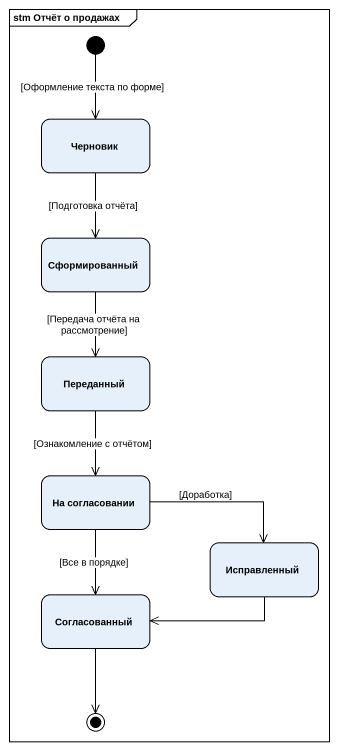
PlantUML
@startuml
mainframe stm Отчёт о продажах
hide empty description
state Черновик
state Сформированный
state Переданный
state "На согласовании" as На_согласовании
state Исправленный
state Согласованный
[*] --> Черновик : [Оформление текста по форме]
Черновик --> Сформированный : [Подготовка отчёта]
Сформированный --> Переданный : [Передача отчёта на рассмотрение]
Переданный --> На_согласовании : [Ознакомление с отчётом]
На_согласовании -right-> Исправленный : [Доработка]
На_согласовании --> Согласованный : [Все в порядке]
Исправленный -left-> Согласованный
Согласованный --> [*]
@enduml
